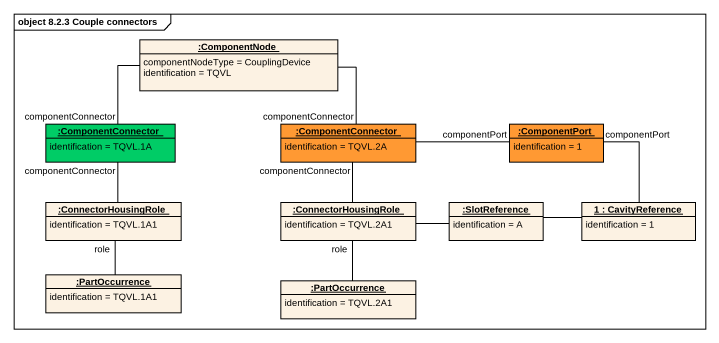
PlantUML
@startuml
mainframe object 8.2.3 Couple connectors
hide circle
hide empty members
object ":ComponentNode" as ComponentNode {
  componentNodeType = CouplingDevice
  identification = TQVL
}
object ":ComponentConnector" as ComponentConnector #00CC66 {
  identification = TQVL.1A
}
object ":ComponentConnector" as ComponentConnector_2 #FF9933 {
  identification = TQVL.2A
}
object ":ComponentPort" as ComponentPort #FF9933 {
  identification = 1
}
object ":ConnectorHousingRole" as ConnectorHousingRole {
  identification = TQVL.1A1
}
object ":ConnectorHousingRole" as ConnectorHousingRole_2 {
  identification = TQVL.2A1
}
object ":SlotReference" as SlotReference {
  identification = A
}
object "1 : CavityReference" as o1 {
  identification = 1
}
object ":PartOccurrence" as PartOccurrence {
  identification = TQVL.1A1
}
object ":PartOccurrence" as PartOccurrence_2 {
  identification = TQVL.2A1
}
ComponentNode -- ComponentConnector : componentConnector
ComponentNode -- ComponentConnector_2 : componentConnector
ComponentConnector_2 -right- ComponentPort : componentPort
ConnectorHousingRole -up- ComponentConnector : componentConnector
ConnectorHousingRole_2 -up- ComponentConnector_2 : componentConnector
ConnectorHousingRole_2 -right- SlotReference
SlotReference -right- o1
o1 -up- ComponentPort : componentPort
PartOccurrence -up- ConnectorHousingRole : role
PartOccurrence_2 -up- ConnectorHousingRole_2 : role
@enduml
